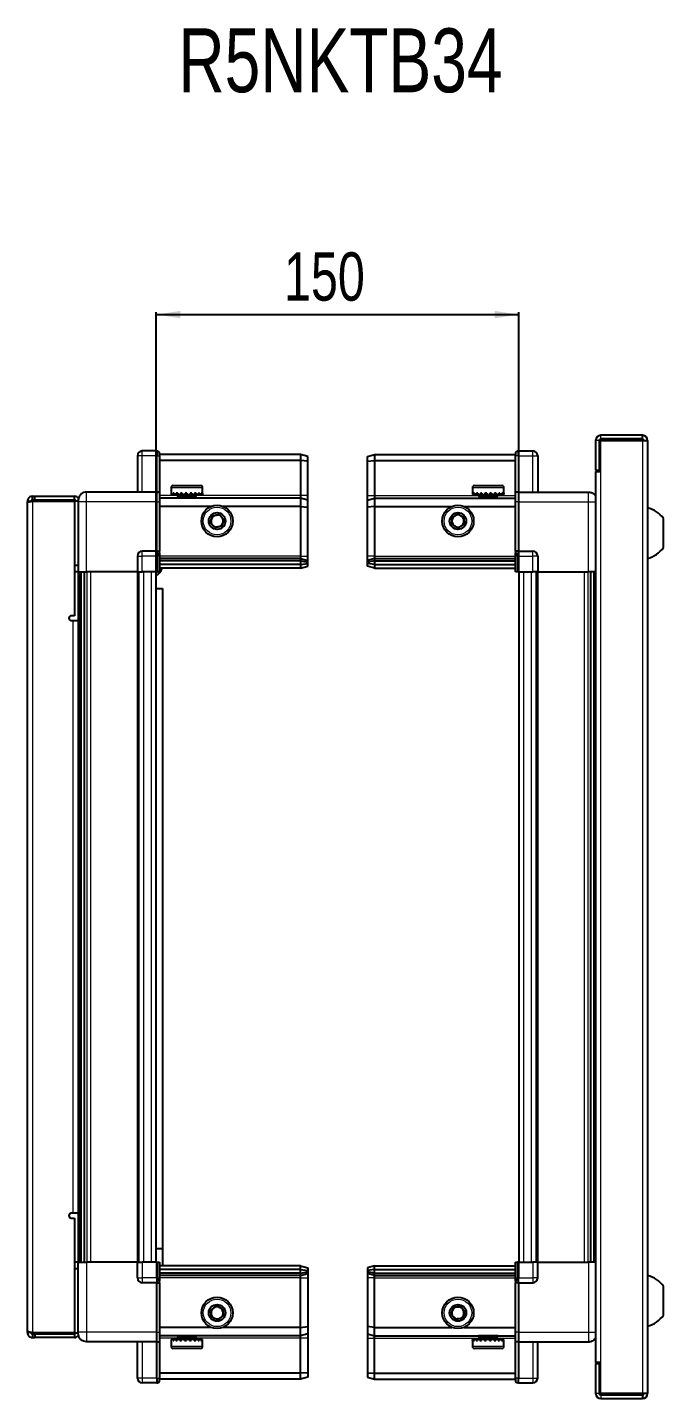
# Model space of a CAD drawing. Header units: millimetres. Extents: x 1004 to 2256, y 230 to 1238.
# Drawn here: x 1522 to 1785, y 670 to 1238 of the extents above; entities that cross this region are included whole.
import ezdxf

# ---------------------------------------------------------------- set-up
doc = ezdxf.new("R2010")
doc.units = ezdxf.units.MM
doc.layers.add('FORMAT', color=7, linetype='Continuous')
doc.styles.add('SLDTEXTSTYLE0', font='TXT', dxfattribs={"width": 0.75})
doc.dimstyles.new('SLDDIMSTYLE0', dxfattribs={"dimtxt": 20, "dimasz": 10, "dimexe": 0, "dimexo": 0.0625, "dimgap": 5, "dimtad": 2, "dimdec": 1, "dimrnd": 1e-09, "dimzin": 12, "dimdsep": 46, "dimtxsty": 'SLDTEXTSTYLE0', "dimsah": 1, "dimcen": 0.09, "dimadec": 0, "dimazin": 3, "dimtfac": 1, "dimtofl": 0, "dimtmove": 0, "dimatfit": 3, "dimfxl": 0, "dimfrac": 2, "dimtolj": 1, "dimtzin": 12, "dimarcsym": 0})

# ---------------------------------------------------------------- blocks, each defined once
blk = doc.blocks.new('_D_4')
at = {"layer": 'FORMAT'}
for p, q in [((1575.39, 1012.69), (1575.39, 1120.18)), ((1575.39, 1119.18), (1725.39, 1119.18)), ((1725.39, 1012.69), (1725.39, 1120.18))]:
    blk.add_line(p, q, dxfattribs=at)
for points in [[(1575.39, 1119.18), (1585.39, 1117.64), (1585.39, 1120.72)], [(1725.39, 1119.18), (1715.39, 1120.72), (1715.39, 1117.64)]]:
    blk.add_solid(points, dxfattribs=at)
at = {"layer": 'FORMAT', "insert": (1628.23, 1144.96), "char_height": 20, "attachment_point": 1, "style": 'SLDTEXTSTYLE0'}
blk.add_mtext('150', dxfattribs=at)

msp = doc.modelspace()

# ---------------------------------------------------------------- linework, layer by layer
at = {"color": 7, "linetype": 'Continuous', "lineweight": 25}
for p, q in [((1776.64, 1069.18), (1759.34, 1069.18)), ((1776.64, 1067.68), (1776.64, 1069.18)), ((1575.54, 1062.68), (1569.54, 1062.68)), ((1575.54, 1062.68), (1575.88, 1062.68)), ((1575.54, 1062.68), (1575.54, 1060.68)), ((1576.74, 1062.18), (1575.88, 1062.68)), ((1576.74, 1060.68), (1576.74, 1062.18)), ((1724.91, 1062.68), (1724.04, 1062.18)), ((1724.91, 1062.68), (1724.04, 1062.18)), ((1724.04, 1062.18), (1724.04, 1060.68)), ((1725.24, 1062.68), (1724.91, 1062.68)), ((1725.24, 1062.68), (1724.91, 1062.68)), ((1725.24, 1060.68), (1725.24, 1062.68)), ((1725.24, 1062.68), (1725.24, 1062.68)), ((1725.24, 1062.68), (1731.24, 1062.68)), ((1757.24, 1067.08), (1757.24, 1054.68)), ((1758.74, 1067.08), (1758.74, 1054.68)), ((1759.24, 1054.18), (1759.24, 1067.08)), ((1759.24, 1067.08), (1776.64, 1067.08)), ((1776.64, 1067.68), (1759.34, 1067.68)), ((1776.64, 1067.08), (1778.74, 1067.08)), ((1778.74, 1067.08), (1778.74, 672.28)), ((1567.54, 1060.68), (1567.54, 1045.68)), ((1575.54, 1045.88), (1575.54, 1060.68)), ((1575.54, 1045.88), (1575.54, 1060.68)), ((1635.04, 1061.18), (1576.74, 1061.18)), ((1576.74, 1060.68), (1576.74, 1045.88)), ((1635.04, 1058.68), (1576.74, 1058.68)), ((1635.04, 1061.18), (1635.04, 1058.68)), ((1638.04, 1060.38), (1635.04, 1061.18)), ((1635.04, 1058.68), (1635.04, 1044.18)), ((1638.04, 1058.53), (1635.04, 1058.68)), ((1638.04, 1058.53), (1638.04, 1060.38)), ((1638.04, 1044.18), (1638.04, 1058.53)), ((1662.74, 1060.38), (1665.74, 1061.18)), ((1662.74, 1058.53), (1662.74, 1060.38)), ((1662.74, 1058.53), (1665.74, 1058.68)), ((1662.74, 1044.18), (1662.74, 1058.53)), ((1665.74, 1061.18), (1665.74, 1058.68)), ((1665.74, 1061.18), (1724.04, 1061.18)), ((1665.74, 1058.68), (1665.74, 1044.18)), ((1665.74, 1058.68), (1724.04, 1058.68)), ((1724.04, 1045.88), (1724.04, 1060.68)), ((1725.24, 1060.68), (1725.24, 1045.88)), ((1733.24, 1060.68), (1733.24, 1045.68)), ((1757.14, 1054.18), (1757.14, 685.18)), ((1757.14, 1054.18), (1759.24, 1054.18)), ((1757.24, 1054.68), (1758.74, 1054.68)), ((1575.54, 1045.68), (1546.54, 1045.68)), ((1575.54, 1045.68), (1575.54, 1045.88)), ((1575.54, 1045.68), (1576.74, 1045.68)), ((1575.54, 1041.68), (1575.54, 1045.68)), ((1576.74, 1045.88), (1576.74, 1045.68)), ((1576.74, 1045.68), (1576.74, 1041.68)), ((1581.54, 1047.58), (1581.54, 1045.18)), ((1581.54, 1045.18), (1581.54, 1044.68)), ((1581.87, 1045.18), (1581.68, 1045.18)), ((1581.68, 1045.18), (1581.68, 1044.68)), ((1581.87, 1045.18), (1581.87, 1044.68)), ((1582.34, 1048.38), (1589.51, 1048.38)), ((1582.8, 1045.18), (1582.4, 1045.18)), ((1582.4, 1045.18), (1582.4, 1044.68)), ((1582.8, 1045.18), (1582.8, 1044.68)), ((1584.24, 1045.18), (1583.67, 1045.18)), ((1583.67, 1045.18), (1583.67, 1044.68)), ((1584.24, 1045.18), (1584.24, 1044.68)), ((1586.06, 1045.18), (1585.37, 1045.18)), ((1585.37, 1045.18), (1585.37, 1044.68)), ((1586.06, 1045.18), (1586.06, 1044.68)), ((1588.06, 1045.18), (1587.33, 1045.18)), ((1587.33, 1045.18), (1587.33, 1044.68)), ((1587.56, 1045.18), (1587.56, 1044.68)), ((1588.06, 1045.18), (1588.06, 1044.68)), ((1588.06, 1045.18), (1588.06, 1044.68)), ((1590.07, 1045.18), (1589.36, 1045.18)), ((1589.36, 1045.18), (1589.36, 1044.68)), ((1589.42, 1045.18), (1589.42, 1044.68)), ((1589.51, 1048.38), (1593.74, 1048.38)), ((1590.07, 1045.18), (1590.07, 1044.68)), ((1591.88, 1045.18), (1591.26, 1045.18)), ((1591.26, 1045.18), (1591.26, 1044.68)), ((1591.88, 1045.18), (1591.88, 1044.68)), ((1593.31, 1045.18), (1592.85, 1045.18)), ((1592.85, 1045.18), (1592.85, 1044.68)), ((1593.31, 1045.18), (1593.31, 1044.68)), ((1594.23, 1045.18), (1593.97, 1045.18)), ((1593.97, 1045.18), (1593.97, 1044.68)), ((1594.23, 1045.18), (1594.23, 1044.68)), ((1594.54, 1045.18), (1594.5, 1045.18)), ((1594.5, 1045.18), (1594.5, 1044.68)), ((1594.54, 1045.18), (1594.54, 1047.58)), ((1594.54, 1045.18), (1594.54, 1044.68)), ((1706.24, 1047.58), (1706.24, 1044.68)), ((1706.4, 1045.18), (1706.28, 1045.18)), ((1706.28, 1045.18), (1706.28, 1044.68)), ((1706.4, 1045.18), (1706.4, 1044.68)), ((1707.15, 1045.18), (1706.81, 1045.18)), ((1706.81, 1045.18), (1706.81, 1044.68)), ((1707.04, 1048.38), (1718.44, 1048.38)), ((1707.15, 1045.18), (1707.15, 1044.68)), ((1708.45, 1045.18), (1707.92, 1045.18)), ((1707.92, 1045.18), (1707.92, 1044.68)), ((1708.45, 1045.18), (1708.45, 1044.68)), ((1710.17, 1045.18), (1709.51, 1045.18)), ((1709.51, 1045.18), (1709.51, 1044.68)), ((1710.17, 1045.18), (1710.17, 1044.68)), ((1712.14, 1045.18), (1711.41, 1045.18)), ((1711.41, 1045.18), (1711.41, 1044.68)), ((1711.84, 1045.18), (1711.84, 1044.68)), ((1712.14, 1045.18), (1712.14, 1044.68)), ((1714.17, 1045.18), (1713.44, 1045.18)), ((1713.44, 1045.18), (1713.44, 1044.68)), ((1713.71, 1045.18), (1713.71, 1044.68)), ((1714.17, 1045.18), (1714.17, 1044.68)), ((1716.06, 1045.18), (1715.4, 1045.18)), ((1715.4, 1045.18), (1715.4, 1044.68)), ((1716.06, 1045.18), (1716.06, 1044.68)), ((1717.62, 1045.18), (1717.1, 1045.18)), ((1717.1, 1045.18), (1717.1, 1044.68)), ((1717.62, 1045.18), (1717.62, 1044.68)), ((1718.71, 1045.18), (1718.38, 1045.18)), ((1718.38, 1045.18), (1718.38, 1044.68)), ((1718.71, 1045.18), (1718.71, 1044.68)), ((1719.22, 1045.18), (1719.11, 1045.18)), ((1719.11, 1045.18), (1719.11, 1044.68)), ((1719.22, 1045.18), (1719.22, 1044.68)), ((1719.24, 1044.68), (1719.24, 1047.58)), ((1724.04, 1045.68), (1724.04, 1045.88)), ((1725.24, 1045.68), (1724.04, 1045.68)), ((1724.04, 1041.68), (1724.04, 1045.68)), ((1725.24, 1045.88), (1725.24, 1045.68)), ((1725.24, 1045.68), (1725.24, 1041.68)), ((1725.24, 1045.68), (1754.24, 1045.68)), ((1523.54, 1041.83), (1522.04, 1041.83)), ((1522.04, 1041.33), (1522.04, 1041.83)), ((1522.04, 698.03), (1522.04, 1041.33)), ((1524.14, 1042.43), (1524.14, 1043.93)), ((1524.14, 1043.93), (1525.04, 1043.93)), ((1524.14, 1042.43), (1525.04, 1042.43)), ((1524.14, 1041.93), (1541.54, 1041.93)), ((1525.04, 1043.93), (1541.54, 1043.93)), ((1525.04, 1042.43), (1525.04, 1043.93)), ((1525.04, 1042.43), (1541.54, 1042.43)), ((1541.54, 1042.43), (1541.54, 1043.93)), ((1543.04, 1041.93), (1541.54, 1041.93)), ((1541.54, 1041.93), (1541.54, 994.43)), ((1543.04, 1041.68), (1543.04, 1012.68)), ((1575.54, 1021.38), (1575.54, 1041.68)), ((1635.04, 1043.18), (1576.74, 1043.18)), ((1576.74, 1041.68), (1576.74, 1021.38)), ((1598.04, 1039.68), (1576.74, 1039.68)), ((1581.54, 1044.68), (1581.68, 1044.68)), ((1581.68, 1044.68), (1581.87, 1044.68)), ((1581.87, 1044.68), (1582.4, 1044.68)), ((1582.4, 1044.68), (1582.8, 1044.68)), ((1582.8, 1044.68), (1583.67, 1044.68)), ((1583.64, 1044.68), (1583.64, 1044.58)), ((1583.64, 1044.58), (1592.44, 1044.58)), ((1583.67, 1044.68), (1584.24, 1044.68)), ((1584.04, 1044.18), (1584.73, 1043.7)), ((1584.04, 1044.18), (1589.07, 1044.18)), ((1584.73, 1043.7), (1584.04, 1043.22)), ((1584.04, 1043.22), (1584.04, 1043.18)), ((1584.04, 1043.22), (1589.07, 1043.22)), ((1584.24, 1044.68), (1585.37, 1044.68)), ((1584.73, 1043.7), (1588.9, 1043.7)), ((1585.37, 1044.68), (1586.06, 1044.68)), ((1586.06, 1044.68), (1587.33, 1044.68)), ((1587.33, 1044.68), (1587.56, 1044.68)), ((1588.06, 1044.68), (1589.36, 1044.68)), ((1588.06, 1044.68), (1588.06, 1044.68)), ((1588.9, 1043.7), (1591.35, 1043.7)), ((1589.07, 1044.18), (1592.04, 1044.18)), ((1589.07, 1043.22), (1592.04, 1043.22)), ((1589.42, 1044.68), (1590.07, 1044.68)), ((1590.07, 1044.68), (1591.26, 1044.68)), ((1591.26, 1044.68), (1591.88, 1044.68)), ((1591.35, 1043.7), (1592.04, 1044.18)), ((1592.04, 1043.22), (1591.35, 1043.7)), ((1591.88, 1044.68), (1592.85, 1044.68)), ((1592.04, 1043.18), (1592.04, 1043.22)), ((1592.44, 1044.58), (1592.44, 1044.68)), ((1592.85, 1044.68), (1593.31, 1044.68)), ((1593.31, 1044.68), (1593.97, 1044.68)), ((1593.97, 1044.68), (1594.23, 1044.68)), ((1594.23, 1044.68), (1594.5, 1044.68)), ((1594.5, 1044.68), (1594.54, 1044.68)), ((1635.04, 1039.68), (1603.04, 1039.68)), ((1635.04, 1044.18), (1635.04, 1043.18)), ((1635.04, 1043.18), (1635.04, 1039.68)), ((1638.04, 1042.38), (1635.04, 1043.18)), ((1635.04, 1039.68), (1635.04, 1019.18)), ((1635.04, 1039.68), (1638.04, 1039.35)), ((1638.04, 1042.38), (1638.04, 1044.18)), ((1638.04, 1039.35), (1638.04, 1042.38)), ((1638.04, 1019.18), (1638.04, 1039.35)), ((1662.74, 1042.38), (1662.74, 1044.18)), ((1662.74, 1042.38), (1665.74, 1043.18)), ((1662.74, 1039.35), (1662.74, 1042.38)), ((1665.74, 1039.68), (1662.74, 1039.35)), ((1662.74, 1019.18), (1662.74, 1039.35)), ((1665.74, 1044.18), (1665.74, 1043.18)), ((1665.74, 1043.18), (1665.74, 1039.68)), ((1665.74, 1043.18), (1724.04, 1043.18)), ((1665.74, 1039.68), (1665.74, 1019.18)), ((1665.74, 1039.68), (1697.74, 1039.68)), ((1702.74, 1039.68), (1724.04, 1039.68)), ((1706.24, 1044.68), (1706.28, 1044.68)), ((1706.28, 1044.68), (1706.4, 1044.68)), ((1706.4, 1044.68), (1706.81, 1044.68)), ((1706.81, 1044.68), (1707.15, 1044.68)), ((1707.15, 1044.68), (1707.92, 1044.68)), ((1707.92, 1044.68), (1708.45, 1044.68)), ((1708.34, 1044.68), (1708.34, 1044.58)), ((1708.34, 1044.58), (1717.14, 1044.58)), ((1708.45, 1044.68), (1709.51, 1044.68)), ((1708.74, 1044.18), (1709.43, 1043.7)), ((1708.74, 1044.18), (1716.74, 1044.18)), ((1709.43, 1043.7), (1708.74, 1043.22)), ((1708.74, 1043.22), (1708.74, 1043.18)), ((1708.74, 1043.22), (1716.74, 1043.22)), ((1709.43, 1043.7), (1716.05, 1043.7)), ((1709.51, 1044.68), (1710.17, 1044.68)), ((1710.17, 1044.68), (1711.41, 1044.68)), ((1711.41, 1044.68), (1711.84, 1044.68)), ((1712.14, 1044.68), (1713.44, 1044.68)), ((1713.71, 1044.68), (1714.17, 1044.68)), ((1714.17, 1044.68), (1715.4, 1044.68)), ((1715.4, 1044.68), (1716.06, 1044.68)), ((1716.05, 1043.7), (1716.74, 1044.18)), ((1716.74, 1043.22), (1716.05, 1043.7)), ((1716.06, 1044.68), (1717.1, 1044.68)), ((1716.74, 1043.18), (1716.74, 1043.22)), ((1717.1, 1044.68), (1717.62, 1044.68)), ((1717.14, 1044.58), (1717.14, 1044.68)), ((1717.62, 1044.68), (1718.38, 1044.68)), ((1718.38, 1044.68), (1718.71, 1044.68)), ((1718.71, 1044.68), (1719.11, 1044.68)), ((1719.11, 1044.68), (1719.22, 1044.68)), ((1719.22, 1044.68), (1719.24, 1044.68)), ((1724.04, 1021.38), (1724.04, 1041.68)), ((1725.24, 1041.68), (1725.24, 1021.38)), ((1785.34, 1022.68), (1785.34, 1034.68)), ((1567.54, 1019.18), (1567.54, 1012.68)), ((1575.54, 1021.18), (1569.54, 1021.18)), ((1575.54, 1021.18), (1575.54, 1021.38)), ((1575.54, 1021.18), (1575.54, 1019.18)), ((1575.54, 1021.18), (1576.74, 1021.18)), ((1575.54, 1012.68), (1575.54, 1019.18)), ((1575.54, 1012.68), (1575.54, 1019.18)), ((1575.88, 1012.68), (1575.88, 1019.18)), ((1576.74, 1021.38), (1576.74, 1021.18)), ((1576.74, 1020.51), (1576.74, 1021.18)), ((1576.74, 1020.51), (1576.74, 1012.68)), ((1635.04, 1018.18), (1576.74, 1018.18)), ((1635.04, 1017.18), (1576.74, 1017.18)), ((1635.04, 1019.18), (1635.04, 1018.18)), ((1635.04, 1018.18), (1635.04, 1017.18)), ((1635.04, 1018.18), (1638.04, 1017.38)), ((1635.04, 1017.18), (1635.04, 1015.68)), ((1635.04, 1017.18), (1638.04, 1016.64)), ((1638.04, 1017.38), (1638.04, 1019.18)), ((1638.04, 1016.64), (1638.04, 1017.38)), ((1638.04, 1016.14), (1638.04, 1016.64)), ((1662.74, 1017.38), (1662.74, 1019.18)), ((1665.74, 1018.18), (1662.74, 1017.38)), ((1662.74, 1016.64), (1662.74, 1017.38)), ((1665.74, 1017.18), (1662.74, 1016.64)), ((1662.74, 1016.14), (1662.74, 1016.64)), ((1665.74, 1019.18), (1665.74, 1018.18)), ((1665.74, 1018.18), (1665.74, 1017.18)), ((1665.74, 1018.18), (1724.04, 1018.18)), ((1665.74, 1017.18), (1665.74, 1015.68)), ((1665.74, 1017.18), (1724.04, 1017.18)), ((1724.04, 1021.18), (1724.04, 1021.38)), ((1725.24, 1021.18), (1724.04, 1021.18)), ((1724.04, 1021.18), (1724.04, 1020.51)), ((1724.04, 1012.68), (1724.04, 1020.51)), ((1724.91, 1019.18), (1724.91, 1012.68)), ((1725.24, 1021.38), (1725.24, 1021.18)), ((1725.24, 1019.18), (1725.24, 1021.18)), ((1725.24, 1019.18), (1725.24, 1021.18)), ((1725.24, 1021.18), (1731.24, 1021.18)), ((1725.24, 1019.18), (1725.24, 1012.68)), ((1733.24, 1019.18), (1733.24, 1012.68)), ((1541.54, 1015.43), (1543.04, 1015.43)), ((1543.04, 1012.68), (1541.54, 1012.68)), ((1543.69, 726.68), (1543.69, 1012.68)), ((1545.49, 1012.68), (1545.49, 726.68)), ((1545.52, 1012.68), (1545.52, 726.68)), ((1567.54, 1012.68), (1546.54, 1012.68)), ((1567.54, 1012.68), (1569.54, 1012.68)), ((1568.19, 726.68), (1568.19, 1012.68)), ((1575.54, 1012.68), (1569.54, 1012.68)), ((1575.39, 726.68), (1575.39, 1012.68)), ((1575.54, 1012.68), (1575.88, 1012.68)), ((1575.54, 1012.68), (1575.54, 1012.68)), ((1576.74, 1012.68), (1575.88, 1012.68)), ((1575.88, 1012.68), (1575.88, 1012.68)), ((1635.04, 1015.68), (1576.74, 1015.68)), ((1635.04, 1014.18), (1576.74, 1014.18)), ((1635.04, 1015.68), (1638.04, 1016.14)), ((1635.04, 1015.68), (1635.04, 1014.18)), ((1635.04, 1014.18), (1638.04, 1014.99)), ((1638.04, 1014.99), (1638.04, 1016.14)), ((1665.74, 1015.68), (1662.74, 1016.14)), ((1662.74, 1014.99), (1662.74, 1016.14)), ((1665.74, 1014.18), (1662.74, 1014.99)), ((1665.74, 1015.68), (1724.04, 1015.68)), ((1665.74, 1015.68), (1665.74, 1014.18)), ((1665.74, 1014.18), (1724.04, 1014.18)), ((1724.91, 1012.68), (1724.04, 1012.68)), ((1725.24, 1012.68), (1724.91, 1012.68)), ((1725.24, 1012.68), (1731.24, 1012.68)), ((1725.39, 1012.68), (1725.39, 726.68)), ((1733.24, 1012.68), (1731.24, 1012.68)), ((1732.59, 1012.68), (1732.59, 726.68)), ((1733.24, 1012.68), (1754.24, 1012.68)), ((1755.27, 726.68), (1755.27, 1012.68)), ((1755.3, 726.68), (1755.3, 1012.68)), ((1757.09, 1012.68), (1757.09, 726.68)), ((1575.39, 1005.68), (1577.89, 1005.68)), ((1577.89, 1005.68), (1577.89, 732.18)), ((1541.54, 994.43), (1540.19, 994.43)), ((1540.19, 992.43), (1540.94, 992.43)), ((1540.94, 992.43), (1543.04, 992.43)), ((1543.04, 992.43), (1543.04, 746.93)), ((1540.94, 746.93), (1540.19, 746.93)), ((1540.19, 744.93), (1541.54, 744.93)), ((1543.04, 746.93), (1540.94, 746.93)), ((1541.54, 744.93), (1541.54, 697.43)), ((1577.89, 732.18), (1575.39, 732.18)), ((1577.89, 732.18), (1577.89, 725.18)), ((1543.04, 726.68), (1541.54, 726.68)), ((1543.04, 723.93), (1541.54, 723.93)), ((1543.04, 697.68), (1543.04, 726.68)), ((1567.54, 726.68), (1546.54, 726.68)), ((1567.54, 720.18), (1567.54, 726.68)), ((1567.54, 726.68), (1569.54, 726.68)), ((1575.54, 726.68), (1569.54, 726.68)), ((1575.54, 726.68), (1575.88, 726.68)), ((1575.54, 720.18), (1575.54, 726.68)), ((1575.88, 720.18), (1575.88, 726.68)), ((1575.88, 726.68), (1576.74, 726.68)), ((1576.74, 726.68), (1576.74, 718.86)), ((1635.04, 725.18), (1576.74, 725.18)), ((1635.04, 723.68), (1576.74, 723.68)), ((1635.04, 722.18), (1576.74, 722.18)), ((1635.04, 723.68), (1635.04, 725.18)), ((1635.04, 725.18), (1638.04, 724.38)), ((1635.04, 722.18), (1635.04, 723.68)), ((1635.04, 723.68), (1638.04, 723.23)), ((1635.04, 722.18), (1638.04, 722.73)), ((1635.04, 721.18), (1635.04, 722.18)), ((1635.04, 721.18), (1638.04, 721.99)), ((1638.04, 724.38), (1638.04, 723.23)), ((1638.04, 723.23), (1638.04, 722.73)), ((1638.04, 722.73), (1638.04, 721.99)), ((1638.04, 721.99), (1638.04, 720.18)), ((1665.74, 725.18), (1662.74, 724.38)), ((1662.74, 724.38), (1662.74, 723.23)), ((1665.74, 723.68), (1662.74, 723.23)), ((1662.74, 723.23), (1662.74, 722.73)), ((1665.74, 722.18), (1662.74, 722.73)), ((1662.74, 722.73), (1662.74, 721.99)), ((1665.74, 721.18), (1662.74, 721.99)), ((1662.74, 721.99), (1662.74, 720.18)), ((1665.74, 723.68), (1665.74, 725.18)), ((1665.74, 725.18), (1724.04, 725.18)), ((1665.74, 723.68), (1724.04, 723.68)), ((1665.74, 722.18), (1665.74, 723.68)), ((1665.74, 722.18), (1724.04, 722.18)), ((1665.74, 721.18), (1665.74, 722.18)), ((1724.04, 718.86), (1724.04, 726.68)), ((1724.04, 726.68), (1724.91, 726.68)), ((1724.91, 726.68), (1724.91, 726.68)), ((1724.91, 726.68), (1724.91, 720.18)), ((1725.24, 726.68), (1724.91, 726.68)), ((1725.24, 726.68), (1725.24, 720.18)), ((1725.24, 726.68), (1725.24, 726.68)), ((1725.24, 726.68), (1731.24, 726.68)), ((1725.24, 726.68), (1725.24, 720.18)), ((1733.24, 726.68), (1731.24, 726.68)), ((1733.24, 720.18), (1733.24, 726.68)), ((1733.24, 726.68), (1754.24, 726.68)), ((1575.54, 718.18), (1569.54, 718.18)), ((1575.54, 720.18), (1575.54, 718.18)), ((1575.54, 720.18), (1575.54, 718.18)), ((1575.54, 718.18), (1576.74, 718.18)), ((1575.54, 717.98), (1575.54, 718.18)), ((1575.54, 697.68), (1575.54, 717.98)), ((1635.04, 721.18), (1576.74, 721.18)), ((1576.74, 718.18), (1576.74, 718.86)), ((1576.74, 718.18), (1576.74, 717.98)), ((1576.74, 717.98), (1576.74, 697.68)), ((1635.04, 720.18), (1635.04, 721.18)), ((1635.04, 699.68), (1635.04, 720.18)), ((1638.04, 720.18), (1638.04, 700.02)), ((1662.74, 720.18), (1662.74, 700.02)), ((1665.74, 721.18), (1724.04, 721.18)), ((1665.74, 720.18), (1665.74, 721.18)), ((1665.74, 699.68), (1665.74, 720.18)), ((1724.04, 718.86), (1724.04, 718.18)), ((1725.24, 718.18), (1724.04, 718.18)), ((1724.04, 717.98), (1724.04, 718.18)), ((1724.04, 697.68), (1724.04, 717.98)), ((1725.24, 718.18), (1725.24, 720.18)), ((1725.24, 718.18), (1725.24, 717.98)), ((1725.24, 718.18), (1731.24, 718.18)), ((1725.24, 717.98), (1725.24, 697.68)), ((1785.34, 704.68), (1785.34, 716.68)), ((1598.04, 699.68), (1576.74, 699.68)), ((1635.04, 699.68), (1603.04, 699.68)), ((1635.04, 699.68), (1638.04, 700.02)), ((1635.04, 696.18), (1635.04, 699.68)), ((1638.04, 700.02), (1638.04, 696.99)), ((1665.74, 699.68), (1662.74, 700.02)), ((1662.74, 700.02), (1662.74, 696.99)), ((1665.74, 699.68), (1697.74, 699.68)), ((1665.74, 696.18), (1665.74, 699.68)), ((1702.74, 699.68), (1724.04, 699.68)), ((1522.04, 697.53), (1522.04, 698.03)), ((1523.54, 697.53), (1522.04, 697.53)), ((1541.54, 697.43), (1524.14, 697.43)), ((1524.14, 696.93), (1524.14, 695.43)), ((1524.14, 696.93), (1525.04, 696.93)), ((1524.14, 695.43), (1525.04, 695.43)), ((1541.54, 696.93), (1525.04, 696.93)), ((1525.04, 696.93), (1525.04, 695.43)), ((1541.54, 695.43), (1525.04, 695.43)), ((1541.54, 697.43), (1543.04, 697.43)), ((1541.54, 696.93), (1541.54, 695.43)), ((1575.54, 693.68), (1546.54, 693.68)), ((1567.54, 678.68), (1567.54, 693.68)), ((1575.54, 693.68), (1575.54, 697.68)), ((1575.54, 693.68), (1576.74, 693.68)), ((1575.54, 693.48), (1575.54, 693.68)), ((1575.54, 678.68), (1575.54, 693.48)), ((1576.74, 697.68), (1576.74, 693.68)), ((1635.04, 696.18), (1576.74, 696.18)), ((1576.74, 693.68), (1576.74, 693.48)), ((1576.74, 693.48), (1576.74, 678.68)), ((1581.54, 694.68), (1581.54, 691.78)), ((1581.64, 694.68), (1581.54, 694.68)), ((1581.64, 694.18), (1581.64, 694.68)), ((1581.81, 694.68), (1581.64, 694.68)), ((1581.64, 694.18), (1581.81, 694.18)), ((1581.81, 694.18), (1581.81, 694.68)), ((1582.3, 694.68), (1581.81, 694.68)), ((1582.3, 694.18), (1582.3, 694.68)), ((1582.68, 694.68), (1582.3, 694.68)), ((1582.3, 694.18), (1582.68, 694.18)), ((1582.68, 694.18), (1582.68, 694.68)), ((1583.52, 694.68), (1582.68, 694.68)), ((1583.52, 694.18), (1583.52, 694.68)), ((1584.08, 694.68), (1583.52, 694.68)), ((1583.52, 694.18), (1584.08, 694.18)), ((1583.64, 694.78), (1583.64, 694.68)), ((1589.04, 694.78), (1583.64, 694.78)), ((1584.04, 696.18), (1584.04, 696.15)), ((1584.04, 696.15), (1584.73, 695.67)), ((1584.15, 696.15), (1584.04, 696.15)), ((1584.73, 695.67), (1584.04, 695.18)), ((1584.15, 695.18), (1584.04, 695.18)), ((1584.08, 694.18), (1584.08, 694.68)), ((1585.18, 694.68), (1584.08, 694.68)), ((1592.04, 696.15), (1584.15, 696.15)), ((1592.04, 695.18), (1584.15, 695.18)), ((1584.82, 695.67), (1584.73, 695.67)), ((1591.35, 695.67), (1584.82, 695.67)), ((1585.18, 694.18), (1585.18, 694.68)), ((1585.86, 694.68), (1585.18, 694.68)), ((1585.18, 694.18), (1585.86, 694.18)), ((1585.86, 694.18), (1585.86, 694.68)), ((1587.12, 694.68), (1585.86, 694.68)), ((1587.12, 694.18), (1587.12, 694.68)), ((1587.42, 694.68), (1587.12, 694.68)), ((1587.12, 694.18), (1587.86, 694.18)), ((1587.42, 694.18), (1587.42, 694.68)), ((1587.86, 694.18), (1587.86, 694.68)), ((1589.16, 694.68), (1587.86, 694.68)), ((1592.44, 694.78), (1589.04, 694.78)), ((1589.16, 694.18), (1589.16, 694.68)), ((1589.16, 694.18), (1589.88, 694.18)), ((1589.28, 694.18), (1589.28, 694.68)), ((1589.88, 694.68), (1589.28, 694.68)), ((1589.88, 694.18), (1589.88, 694.68)), ((1591.08, 694.68), (1589.88, 694.68)), ((1591.08, 694.18), (1591.08, 694.68)), ((1591.71, 694.68), (1591.08, 694.68)), ((1591.08, 694.18), (1591.71, 694.18)), ((1591.35, 695.67), (1592.04, 696.15)), ((1592.04, 695.18), (1591.35, 695.67)), ((1591.71, 694.18), (1591.71, 694.68)), ((1592.71, 694.68), (1591.71, 694.68)), ((1592.04, 696.15), (1592.04, 696.18)), ((1592.44, 694.68), (1592.44, 694.78)), ((1592.71, 694.18), (1592.71, 694.68)), ((1593.19, 694.68), (1592.71, 694.68)), ((1592.71, 694.18), (1593.19, 694.18)), ((1593.19, 694.18), (1593.19, 694.68)), ((1593.88, 694.68), (1593.19, 694.68)), ((1593.88, 694.18), (1593.88, 694.68)), ((1594.17, 694.68), (1593.88, 694.68)), ((1593.88, 694.18), (1594.17, 694.18)), ((1594.17, 694.18), (1594.17, 694.68)), ((1594.48, 694.68), (1594.17, 694.68)), ((1594.48, 694.18), (1594.48, 694.68)), ((1594.54, 694.68), (1594.48, 694.68)), ((1594.48, 694.18), (1594.54, 694.18)), ((1594.54, 691.78), (1594.54, 694.68)), ((1594.54, 694.18), (1594.54, 694.68)), ((1594.54, 694.68), (1594.54, 694.68)), ((1638.04, 696.99), (1635.04, 696.18)), ((1635.04, 695.18), (1635.04, 696.18)), ((1635.04, 680.68), (1635.04, 695.18)), ((1638.04, 696.99), (1638.04, 695.18)), ((1638.04, 695.18), (1638.04, 680.84)), ((1662.74, 696.99), (1665.74, 696.18)), ((1662.74, 696.99), (1662.74, 695.18)), ((1662.74, 695.18), (1662.74, 680.84)), ((1665.74, 696.18), (1724.04, 696.18)), ((1665.74, 695.18), (1665.74, 696.18)), ((1665.74, 680.68), (1665.74, 695.18)), ((1706.24, 694.68), (1706.24, 691.78)), ((1706.26, 694.68), (1706.24, 694.68)), ((1706.26, 694.18), (1706.26, 694.68)), ((1706.36, 694.68), (1706.26, 694.68)), ((1706.26, 694.18), (1706.36, 694.18)), ((1706.36, 694.18), (1706.36, 694.68)), ((1706.73, 694.68), (1706.36, 694.68)), ((1706.73, 694.18), (1706.73, 694.68)), ((1707.05, 694.68), (1706.73, 694.68)), ((1706.73, 694.18), (1707.05, 694.18)), ((1707.05, 694.18), (1707.05, 694.68)), ((1707.79, 694.68), (1707.05, 694.68)), ((1707.79, 694.18), (1707.79, 694.68)), ((1708.3, 694.68), (1707.79, 694.68)), ((1707.79, 694.18), (1708.3, 694.18)), ((1708.3, 694.18), (1708.3, 694.68)), ((1709.33, 694.68), (1708.3, 694.68)), ((1708.34, 694.78), (1708.34, 694.68)), ((1717.14, 694.78), (1708.34, 694.78)), ((1708.74, 696.18), (1708.74, 696.15)), ((1708.74, 696.15), (1709.43, 695.67)), ((1716.74, 696.15), (1708.74, 696.15)), ((1709.43, 695.67), (1708.74, 695.18)), ((1716.74, 695.18), (1708.74, 695.18)), ((1709.33, 694.18), (1709.33, 694.68)), ((1709.98, 694.68), (1709.33, 694.68)), ((1709.33, 694.18), (1709.98, 694.18)), ((1716.05, 695.67), (1709.43, 695.67)), ((1709.98, 694.18), (1709.98, 694.68)), ((1711.21, 694.68), (1709.98, 694.68)), ((1711.21, 694.18), (1711.21, 694.68)), ((1711.71, 694.68), (1711.21, 694.68)), ((1711.21, 694.18), (1711.94, 694.18)), ((1711.71, 694.18), (1711.71, 694.68)), ((1711.94, 694.18), (1711.94, 694.68)), ((1713.24, 694.68), (1711.94, 694.68)), ((1713.24, 694.18), (1713.24, 694.68)), ((1713.24, 694.18), (1713.97, 694.18)), ((1713.57, 694.18), (1713.57, 694.68)), ((1713.97, 694.68), (1713.57, 694.68)), ((1713.97, 694.18), (1713.97, 694.68)), ((1715.22, 694.68), (1713.97, 694.68)), ((1715.22, 694.18), (1715.22, 694.68)), ((1715.88, 694.68), (1715.22, 694.68)), ((1715.22, 694.18), (1715.88, 694.18)), ((1715.88, 694.18), (1715.88, 694.68)), ((1716.95, 694.68), (1715.88, 694.68)), ((1716.05, 695.67), (1716.74, 696.15)), ((1716.74, 695.18), (1716.05, 695.67)), ((1716.74, 696.15), (1716.74, 696.18)), ((1716.95, 694.18), (1716.95, 694.68)), ((1717.49, 694.68), (1716.95, 694.68)), ((1716.95, 694.18), (1717.49, 694.18)), ((1717.14, 694.68), (1717.14, 694.78)), ((1717.49, 694.18), (1717.49, 694.68)), ((1718.28, 694.68), (1717.49, 694.68)), ((1718.28, 694.18), (1718.28, 694.68)), ((1718.63, 694.68), (1718.28, 694.68)), ((1718.28, 694.18), (1718.63, 694.18)), ((1718.63, 694.18), (1718.63, 694.68)), ((1719.06, 694.68), (1718.63, 694.68)), ((1719.06, 694.18), (1719.06, 694.68)), ((1719.19, 694.68), (1719.06, 694.68)), ((1719.06, 694.18), (1719.19, 694.18)), ((1719.19, 694.18), (1719.19, 694.68)), ((1719.24, 694.68), (1719.19, 694.68)), ((1719.24, 691.78), (1719.24, 694.68)), ((1724.04, 693.68), (1724.04, 697.68)), ((1725.24, 693.68), (1724.04, 693.68)), ((1724.04, 693.48), (1724.04, 693.68)), ((1724.04, 678.68), (1724.04, 693.48)), ((1725.24, 697.68), (1725.24, 693.68)), ((1725.24, 693.68), (1725.24, 693.48)), ((1725.24, 693.68), (1754.24, 693.68)), ((1725.24, 693.48), (1725.24, 678.68)), ((1725.24, 693.48), (1725.24, 678.68)), ((1733.24, 678.68), (1733.24, 693.68)), ((1582.49, 690.98), (1582.34, 690.98)), ((1593.74, 690.98), (1582.49, 690.98)), ((1718.44, 690.98), (1707.04, 690.98)), ((1759.24, 685.18), (1757.14, 685.18)), ((1757.24, 684.68), (1758.74, 684.68)), ((1757.24, 684.68), (1757.24, 672.28)), ((1758.74, 684.68), (1758.74, 672.28)), ((1759.24, 672.28), (1759.24, 685.18)), ((1575.54, 676.68), (1569.54, 676.68)), ((1575.54, 678.68), (1575.54, 676.68)), ((1575.54, 676.68), (1575.88, 676.68)), ((1575.54, 676.68), (1575.88, 676.68)), ((1575.54, 676.68), (1575.54, 676.68)), ((1575.88, 676.68), (1576.74, 677.18)), ((1575.88, 676.68), (1576.74, 677.18)), ((1635.04, 680.68), (1576.74, 680.68)), ((1576.74, 677.18), (1576.74, 678.68)), ((1635.04, 678.18), (1576.74, 678.18)), ((1638.04, 680.84), (1635.04, 680.68)), ((1635.04, 678.18), (1635.04, 680.68)), ((1638.04, 678.99), (1635.04, 678.18)), ((1638.04, 680.84), (1638.04, 678.99)), ((1662.74, 680.84), (1665.74, 680.68)), ((1662.74, 680.84), (1662.74, 678.99)), ((1662.74, 678.99), (1665.74, 678.18)), ((1665.74, 680.68), (1724.04, 680.68)), ((1665.74, 678.18), (1665.74, 680.68)), ((1665.74, 678.18), (1724.04, 678.18)), ((1724.04, 678.68), (1724.04, 677.18)), ((1724.04, 677.18), (1724.91, 676.68)), ((1725.24, 676.68), (1724.91, 676.68)), ((1725.24, 676.68), (1725.24, 678.68)), ((1725.24, 676.68), (1731.24, 676.68)), ((1776.64, 672.28), (1759.24, 672.28)), ((1759.34, 671.68), (1776.64, 671.68)), ((1759.34, 670.18), (1776.64, 670.18)), ((1778.74, 672.28), (1776.64, 672.28)), ((1776.64, 671.68), (1776.64, 670.18))]:
    msp.add_line(p, q, dxfattribs=at)
at = {"color": 8, "linetype": 'Continuous', "lineweight": 18}
for p, q in [((1759.34, 1067.68), (1759.34, 1069.18)), ((1569.54, 1060.68), (1569.54, 1062.68)), ((1731.24, 1060.68), (1731.24, 1062.68)), ((1758.74, 1067.08), (1757.24, 1067.08)), ((1776.64, 1067.08), (1776.64, 672.28)), ((1569.54, 1060.68), (1567.54, 1060.68)), ((1569.54, 1045.68), (1569.54, 1060.68)), ((1575.54, 1060.68), (1569.54, 1060.68)), ((1575.54, 1060.68), (1576.74, 1060.68)), ((1725.24, 1060.68), (1724.04, 1060.68)), ((1725.24, 1060.68), (1731.24, 1060.68)), ((1731.24, 1045.68), (1731.24, 1060.68)), ((1731.24, 1060.68), (1733.24, 1060.68)), ((1759.24, 1054.18), (1759.24, 685.18)), ((1575.54, 1045.88), (1576.74, 1045.88)), ((1581.54, 1047.58), (1589.72, 1047.58)), ((1589.72, 1047.58), (1594.54, 1047.58)), ((1706.24, 1047.58), (1719.24, 1047.58)), ((1724.04, 1045.88), (1725.24, 1045.88)), ((1524.14, 1041.93), (1524.14, 697.43)), ((1546.54, 1012.68), (1546.54, 1041.68)), ((1575.54, 1041.68), (1546.54, 1041.68)), ((1575.54, 1041.68), (1576.74, 1041.68)), ((1584.04, 1044.18), (1576.74, 1044.18)), ((1635.04, 1044.18), (1592.04, 1044.18)), ((1638.04, 1044.18), (1635.04, 1044.18)), ((1662.74, 1044.18), (1665.74, 1044.18)), ((1665.74, 1044.18), (1708.74, 1044.18)), ((1716.74, 1044.18), (1724.04, 1044.18)), ((1725.24, 1041.68), (1724.04, 1041.68)), ((1725.24, 1041.68), (1754.24, 1041.68)), ((1754.24, 1012.68), (1754.24, 1041.68)), ((1567.54, 1019.18), (1569.54, 1019.18)), ((1569.54, 1019.18), (1569.54, 1021.18)), ((1569.54, 1012.68), (1569.54, 1019.18)), ((1575.54, 1019.18), (1569.54, 1019.18)), ((1575.54, 1021.38), (1576.74, 1021.38)), ((1575.54, 1019.18), (1575.88, 1019.18)), ((1635.04, 1019.18), (1576.74, 1019.18)), ((1635.04, 1019.18), (1638.04, 1019.18)), ((1665.74, 1019.18), (1662.74, 1019.18)), ((1665.74, 1019.18), (1724.04, 1019.18)), ((1724.04, 1021.38), (1725.24, 1021.38)), ((1725.24, 1019.18), (1724.91, 1019.18)), ((1725.24, 1019.18), (1731.24, 1019.18)), ((1731.24, 1019.18), (1731.24, 1021.18)), ((1731.24, 1012.68), (1731.24, 1019.18)), ((1733.24, 1019.18), (1731.24, 1019.18)), ((1543.04, 992.43), (1543.04, 1012.68)), ((1544.28, 1012.68), (1544.28, 726.68)), ((1546.73, 726.68), (1546.73, 1012.68)), ((1548.14, 1012.68), (1548.14, 726.68)), ((1567.54, 726.68), (1567.54, 1012.68)), ((1570.19, 726.68), (1570.19, 1012.68)), ((1573.39, 726.68), (1573.39, 1012.68)), ((1575.54, 1012.68), (1575.88, 1012.68)), ((1727.39, 1012.68), (1727.39, 726.68)), ((1730.59, 1012.68), (1730.59, 726.68)), ((1733.24, 1012.68), (1733.24, 726.68)), ((1752.65, 726.68), (1752.65, 1012.68)), ((1754.06, 1012.68), (1754.06, 726.68)), ((1756.51, 726.68), (1756.51, 1012.68)), ((1540.94, 746.93), (1540.94, 992.43)), ((1543.04, 726.68), (1543.04, 746.93)), ((1546.54, 726.68), (1546.54, 697.68)), ((1569.54, 726.68), (1569.54, 720.18)), ((1725.24, 726.68), (1724.91, 726.68)), ((1731.24, 726.68), (1731.24, 720.18)), ((1754.24, 726.68), (1754.24, 697.68)), ((1567.54, 720.18), (1569.54, 720.18)), ((1569.54, 720.18), (1569.54, 718.18)), ((1575.54, 720.18), (1569.54, 720.18)), ((1575.54, 720.18), (1575.88, 720.18)), ((1576.74, 717.98), (1575.54, 717.98)), ((1635.04, 720.18), (1576.74, 720.18)), ((1635.04, 720.18), (1638.04, 720.18)), ((1665.74, 720.18), (1662.74, 720.18)), ((1665.74, 720.18), (1724.04, 720.18)), ((1725.24, 717.98), (1724.04, 717.98)), ((1725.24, 720.18), (1724.91, 720.18)), ((1725.24, 720.18), (1731.24, 720.18)), ((1733.24, 720.18), (1731.24, 720.18)), ((1731.24, 720.18), (1731.24, 718.18)), ((1575.54, 697.68), (1546.54, 697.68)), ((1569.54, 693.68), (1569.54, 678.68)), ((1575.54, 697.68), (1576.74, 697.68)), ((1576.74, 693.48), (1575.54, 693.48)), ((1584.04, 695.18), (1576.74, 695.18)), ((1635.04, 695.18), (1592.04, 695.18)), ((1638.04, 695.18), (1635.04, 695.18)), ((1662.74, 695.18), (1665.74, 695.18)), ((1665.74, 695.18), (1708.74, 695.18)), ((1716.74, 695.18), (1724.04, 695.18)), ((1725.24, 697.68), (1724.04, 697.68)), ((1725.24, 693.48), (1724.04, 693.48)), ((1725.24, 697.68), (1754.24, 697.68)), ((1731.24, 693.68), (1731.24, 678.68)), ((1581.71, 691.78), (1581.54, 691.78)), ((1594.54, 691.78), (1581.71, 691.78)), ((1719.24, 691.78), (1706.24, 691.78)), ((1569.54, 678.68), (1567.54, 678.68)), ((1569.54, 678.68), (1569.54, 676.68)), ((1575.54, 678.68), (1569.54, 678.68)), ((1575.54, 678.68), (1576.74, 678.68)), ((1725.24, 678.68), (1724.04, 678.68)), ((1725.24, 678.68), (1731.24, 678.68)), ((1731.24, 678.68), (1733.24, 678.68)), ((1731.24, 678.68), (1731.24, 676.68)), ((1758.74, 672.28), (1757.24, 672.28)), ((1759.34, 671.68), (1759.34, 670.18))]:
    msp.add_line(p, q, dxfattribs=at)
at = {"color": 7, "linetype": 'Continuous', "lineweight": 25}
for centre, radius in [((1600.54, 1033.68), 6.5), ((1700.24, 1033.68), 6.5), ((1600.54, 1033.68), 3.46), ((1700.24, 1033.68), 3.46), ((1600.54, 705.68), 6.5), ((1700.24, 705.68), 6.5), ((1600.54, 705.68), 3.46), ((1700.24, 705.68), 3.46)]:
    msp.add_circle(centre, radius, dxfattribs=at)
at = {"color": 8, "linetype": 'Continuous', "lineweight": 18}
for centre in [(1600.54, 1033.68), (1700.24, 1033.68), (1600.54, 705.68), (1700.24, 705.68)]:
    msp.add_circle(centre, 5.7, dxfattribs=at)
at = {"color": 7, "linetype": 'Continuous', "lineweight": 25}
for centre, radius, start, end in [((1759.34, 1067.08), 2.1, 90, 180), ((1776.64, 1067.08), 2.1, 0, 90), ((1569.54, 1060.68), 2, 90, 180), ((1731.24, 1060.68), 2, 360, 90), ((1759.34, 1067.08), 0.6, 90, 180), ((1776.64, 1067.08), 0.6, 0, 90), ((1582.34, 1047.58), 0.8, 90, 180), ((1593.74, 1047.58), 0.8, 0, 90), ((1707.04, 1047.58), 0.8, 90, 180), ((1718.44, 1047.58), 0.8, 0, 90), ((1524.04, 1041.43), 0.5, 90, 117.529), ((1541.44, 1041.83), 0.6, 9.5941, 90), ((1541.44, 1041.83), 2.1, 32.2369, 87.2706), ((1583.64, 1044.18), 0.4, 0, 90), ((1592.44, 1044.18), 0.4, 90, 180), ((1708.34, 1044.18), 0.4, 0, 90), ((1717.14, 1044.18), 0.4, 90, 180), ((1600.54, 1033.68), 2.5, 161.0066, 221.0066), ((1600.54, 1033.68), 2.5, 101.0066, 161.0066), ((1600.54, 1033.68), 2.5, 41.0066, 101.0066), ((1600.54, 1033.68), 2.5, 341.0066, 41.0066), ((1700.24, 1033.68), 2.5, 120.741, 180.741), ((1700.24, 1033.68), 2.5, 60.741, 120.741), ((1700.24, 1033.68), 2.5, 0.741, 60.741), ((1700.24, 1033.68), 2.5, 300.741, 0.741), ((1775.72, 1027.66), 11.91, 36.1266, 75.2996), ((1600.54, 1033.68), 2.5, 221.0066, 281.0066), ((1600.54, 1033.68), 2.5, 281.0066, 341.0066), ((1700.24, 1033.68), 2.5, 180.741, 240.741), ((1700.24, 1033.68), 2.5, 240.741, 300.741), ((1775.72, 1029.71), 11.91, 284.7004, 323.8734), ((1569.54, 1019.18), 2, 90, 180), ((1731.24, 1019.18), 2, 0, 90), ((1572.89, 1015.33), 5, 300, 346.7029), ((1540.19, 993.43), 1, 90, 270), ((1540.19, 745.93), 1, 90, 270), ((1569.54, 720.18), 2, 180, 270), ((1731.24, 720.18), 2, 270, 0), ((1775.72, 709.66), 11.91, 36.1266, 75.2996), ((1600.54, 705.68), 2.5, 127.9842, 187.9842), ((1600.54, 705.68), 2.5, 187.9842, 247.9842), ((1600.54, 705.68), 2.5, 67.9842, 127.9842), ((1600.54, 705.68), 2.5, 7.9842, 67.9842), ((1600.54, 705.68), 2.5, 307.9842, 7.9842), ((1700.24, 705.68), 2.5, 155.9116, 215.9116), ((1700.24, 705.68), 2.5, 95.9116, 155.9116), ((1700.24, 705.68), 2.5, 35.9116, 95.9116), ((1700.24, 705.68), 2.5, 275.9116, 335.9116), ((1700.24, 705.68), 2.5, 335.9116, 35.9116), ((1775.72, 711.71), 11.91, 284.7004, 323.8734), ((1600.54, 705.68), 2.5, 247.9842, 307.9842), ((1700.24, 705.68), 2.5, 215.9116, 275.9116), ((1524.04, 697.93), 0.5, 243.2912, 270), ((1541.44, 697.53), 0.6, 270, 350.4059), ((1541.44, 697.53), 2.1, 272.7294, 327.8305), ((1583.64, 695.18), 0.4, 270, 360), ((1592.44, 695.18), 0.4, 180, 270), ((1708.34, 695.18), 0.4, 270, 0), ((1717.14, 695.18), 0.4, 180, 270), ((1582.34, 691.78), 0.8, 180, 270), ((1593.74, 691.78), 0.8, 270, 360), ((1707.04, 691.78), 0.8, 180, 270), ((1718.44, 691.78), 0.8, 270, 0), ((1569.54, 678.68), 2, 180, 270), ((1731.24, 678.68), 2, 270, 0), ((1759.34, 672.28), 2.1, 180, 270), ((1759.34, 672.28), 0.6, 180, 270), ((1776.64, 672.28), 0.6, 270, 0), ((1776.64, 672.28), 2.1, 270, 0)]:
    msp.add_arc(centre, radius, start, end, dxfattribs=at)
for centre, start_param, end_param in [((1579.34, 1019.18), 2.418858, 3.141593), ((1721.45, 1019.18), 0, 0.722734), ((1579.34, 720.18), 3.141593, 3.864327), ((1721.45, 720.18), 5.560451, 6.283185)]:
    msp.add_ellipse(centre, major_axis=(3.46, 0), ratio=0.57735, start_param=start_param, end_param=end_param, dxfattribs=at)
for points, knots in [([(1546.54, 1045.68), (1546.1, 1045.64), (1545.43, 1045.56), (1544.61, 1045.13), (1544.05, 1044.68), (1543.6, 1044.12), (1543.16, 1043.3), (1543.09, 1042.62), (1543.04, 1042.18)], [0, 0, 0, 0, 0.239457, 0.368361, 0.5, 0.631639, 0.760543, 1, 1, 1, 1]), ([(1754.24, 1045.68), (1754.68, 1045.64), (1755.36, 1045.56), (1756.18, 1045.13), (1756.73, 1044.69), (1757.01, 1044.32), (1757.14, 1044.13)], [0, 0, 0, 0, 0.3842982, 0.5911726, 0.8024372, 1, 1, 1, 1]), ([(1524.14, 1043.93), (1523.89, 1043.91), (1523.4, 1043.85), (1522.76, 1043.46), (1522.29, 1042.9), (1522.07, 1042.32), (1522.05, 1041.96), (1522.04, 1041.83)], [0, 0, 0, 0, 0.230255, 0.448522, 0.666786, 0.88505, 1, 1, 1, 1]), ([(1522.04, 1041.33), (1522.07, 1041.38), (1522.12, 1041.47), (1522.52, 1041.6), (1523.07, 1041.73), (1523.65, 1041.84), (1524.02, 1041.91), (1524.14, 1041.93)], [0, 0, 0, 0, 0.2302553, 0.4485219, 0.6667858, 0.8850496, 1, 1, 1, 1]), ([(1543.04, 1042.18), (1543.04, 1042.18), (1543.04, 1042.16), (1543.04, 1042.04), (1543.04, 1041.88), (1543.04, 1041.75), (1543.04, 1041.68)], [0, 0, 0, 0, 0.249394, 0.500333, 0.750167, 1, 1, 1, 1]), ([(1597.71, 1033.13), (1597.88, 1033.62), (1598.19, 1034.53), (1598.5, 1035.44), (1598.65, 1035.86)], [0, 0, 0, 0, 0.534686, 1, 1, 1, 1]), ([(1598.65, 1035.86), (1599.16, 1035.96), (1600.1, 1036.14), (1601.05, 1036.33), (1601.48, 1036.41)], [0, 0, 0, 0, 0.5346859, 1, 1, 1, 1]), ([(1601.48, 1036.41), (1601.57, 1036.32), (1601.96, 1035.87), (1602.61, 1035.12), (1603.15, 1034.49), (1603.38, 1034.23)], [0, 0, 0, 0, 0.133125, 0.637099, 1, 1, 1, 1]), ([(1603.38, 1034.23), (1603.21, 1033.75), (1602.9, 1032.83), (1602.58, 1031.93), (1602.44, 1031.5)], [0, 0, 0, 0, 0.534686, 1, 1, 1, 1]), ([(1697.73, 1035.09), (1698.17, 1035.36), (1699, 1035.85), (1699.82, 1036.34), (1700.21, 1036.57)], [0, 0, 0, 0, 0.5346859, 1, 1, 1, 1]), ([(1697.76, 1032.21), (1697.76, 1032.33), (1697.75, 1032.93), (1697.74, 1033.93), (1697.73, 1034.75), (1697.73, 1035.09)], [0, 0, 0, 0, 0.133125, 0.637099, 1, 1, 1, 1]), ([(1700.21, 1036.57), (1700.66, 1036.32), (1701.5, 1035.85), (1702.34, 1035.38), (1702.73, 1035.16)], [0, 0, 0, 0, 0.534686, 1, 1, 1, 1]), ([(1702.73, 1035.16), (1702.73, 1034.81), (1702.74, 1033.99), (1702.75, 1033), (1702.76, 1032.4), (1702.76, 1032.27)], [0, 0, 0, 0, 0.362901, 0.866875, 1, 1, 1, 1]), ([(1599.6, 1030.95), (1599.38, 1031.21), (1598.84, 1031.83), (1598.19, 1032.59), (1597.79, 1033.04), (1597.71, 1033.13)], [0, 0, 0, 0, 0.362901, 0.866875, 1, 1, 1, 1]), ([(1602.44, 1031.5), (1601.93, 1031.41), (1600.99, 1031.22), (1600.04, 1031.04), (1599.6, 1030.95)], [0, 0, 0, 0, 0.534686, 1, 1, 1, 1]), ([(1700.28, 1030.8), (1699.83, 1031.05), (1698.99, 1031.52), (1698.15, 1031.99), (1697.76, 1032.21)], [0, 0, 0, 0, 0.534686, 1, 1, 1, 1]), ([(1702.76, 1032.27), (1702.32, 1032.01), (1701.49, 1031.52), (1700.67, 1031.02), (1700.28, 1030.8)], [0, 0, 0, 0, 0.534686, 1, 1, 1, 1]), ([(1543.04, 1012.68), (1543.08, 1012.68), (1543.16, 1012.68), (1543.76, 1012.68), (1544.65, 1012.68), (1545.64, 1012.68), (1546.29, 1012.68), (1546.54, 1012.68)], [0, 0, 0, 0, 0.214694, 0.429388, 0.644082, 0.858775, 1, 1, 1, 1]), ([(1757.09, 1012.68), (1757.06, 1012.68), (1756.84, 1012.68), (1756.12, 1012.68), (1755.16, 1012.68), (1754.5, 1012.68), (1754.24, 1012.68)], [0, 0, 0, 0, 0.071707, 0.420979, 0.770251, 1, 1, 1, 1]), ([(1543.04, 726.68), (1543.08, 726.68), (1543.16, 726.68), (1543.76, 726.68), (1544.65, 726.68), (1545.64, 726.68), (1546.29, 726.68), (1546.54, 726.68)], [0, 0, 0, 0, 0.214694, 0.429388, 0.644082, 0.858775, 1, 1, 1, 1]), ([(1757.09, 726.68), (1757.06, 726.68), (1756.84, 726.68), (1756.12, 726.68), (1755.16, 726.68), (1754.5, 726.68), (1754.24, 726.68)], [0, 0, 0, 0, 0.071707, 0.420979, 0.770251, 1, 1, 1, 1]), ([(1597.87, 706.77), (1598.27, 707.08), (1599.03, 707.68), (1599.79, 708.27), (1600.14, 708.54)], [0, 0, 0, 0, 0.534686, 1, 1, 1, 1]), ([(1598.27, 703.91), (1598.25, 704.03), (1598.17, 704.62), (1598.03, 705.61), (1597.92, 706.42), (1597.87, 706.77)], [0, 0, 0, 0, 0.133125, 0.637099, 1, 1, 1, 1]), ([(1600.14, 708.54), (1600.62, 708.35), (1601.52, 707.99), (1602.41, 707.63), (1602.82, 707.46)], [0, 0, 0, 0, 0.534686, 1, 1, 1, 1]), ([(1603.22, 704.6), (1602.81, 704.28), (1602.05, 703.69), (1601.3, 703.1), (1600.95, 702.82)], [0, 0, 0, 0, 0.534686, 1, 1, 1, 1]), ([(1602.82, 707.46), (1602.87, 707.12), (1602.98, 706.3), (1603.12, 705.32), (1603.2, 704.72), (1603.22, 704.6)], [0, 0, 0, 0, 0.362901, 0.866875, 1, 1, 1, 1]), ([(1697.37, 705.39), (1697.58, 705.86), (1697.98, 706.74), (1698.37, 707.61), (1698.55, 708.02)], [0, 0, 0, 0, 0.534686, 1, 1, 1, 1]), ([(1699.07, 703.05), (1698.76, 703.47), (1698.2, 704.25), (1697.63, 705.02), (1697.37, 705.39)], [0, 0, 0, 0, 0.534686, 1, 1, 1, 1]), ([(1698.55, 708.02), (1698.89, 708.06), (1699.71, 708.14), (1700.7, 708.24), (1701.3, 708.31), (1701.42, 708.32)], [0, 0, 0, 0, 0.362901, 0.866875, 1, 1, 1, 1]), ([(1701.42, 708.32), (1701.73, 707.9), (1702.29, 707.12), (1702.85, 706.34), (1703.12, 705.98)], [0, 0, 0, 0, 0.534686, 1, 1, 1, 1]), ([(1703.12, 705.98), (1702.91, 705.51), (1702.51, 704.63), (1702.12, 703.75), (1701.94, 703.34)], [0, 0, 0, 0, 0.534686, 1, 1, 1, 1]), ([(1600.95, 702.82), (1600.47, 703.02), (1599.57, 703.38), (1598.68, 703.74), (1598.27, 703.91)], [0, 0, 0, 0, 0.534686, 1, 1, 1, 1]), ([(1701.94, 703.34), (1701.81, 703.33), (1701.22, 703.27), (1700.23, 703.17), (1699.41, 703.08), (1699.07, 703.05)], [0, 0, 0, 0, 0.133125, 0.637099, 1, 1, 1, 1]), ([(1524.14, 697.43), (1523.89, 697.48), (1523.4, 697.57), (1522.76, 697.7), (1522.29, 697.83), (1522.07, 697.94), (1522.05, 698.01), (1522.04, 698.03)], [0, 0, 0, 0, 0.2302553, 0.4485219, 0.6667858, 0.8850496, 1, 1, 1, 1]), ([(1522.04, 697.53), (1522.07, 697.28), (1522.12, 696.79), (1522.52, 696.14), (1523.07, 695.68), (1523.65, 695.46), (1524.02, 695.44), (1524.14, 695.43)], [0, 0, 0, 0, 0.230255, 0.448522, 0.666786, 0.88505, 1, 1, 1, 1]), ([(1543.04, 697.18), (1543.04, 697.19), (1543.04, 697.2), (1543.04, 697.32), (1543.04, 697.49), (1543.04, 697.62), (1543.04, 697.68)], [0, 0, 0, 0, 0.249394, 0.500333, 0.750167, 1, 1, 1, 1]), ([(1546.54, 693.68), (1546.1, 693.73), (1545.43, 693.8), (1544.61, 694.24), (1544.05, 694.69), (1543.6, 695.25), (1543.16, 696.07), (1543.09, 696.74), (1543.04, 697.18)], [0, 0, 0, 0, 0.239457, 0.368361, 0.5, 0.631639, 0.760543, 1, 1, 1, 1]), ([(1754.24, 693.68), (1754.68, 693.73), (1755.36, 693.8), (1756.18, 694.24), (1756.73, 694.68), (1757.01, 695.05), (1757.14, 695.23)], [0, 0, 0, 0, 0.384298, 0.591173, 0.802437, 1, 1, 1, 1])]:
    msp.add_open_spline(points, degree=3, knots=knots, dxfattribs=at)
at = {"color": 8, "linetype": 'Continuous', "lineweight": 18}
for points in [[(1546.54, 1041.68), (1546.54, 1042.21), (1546.54, 1043.26), (1546.54, 1044.58), (1546.54, 1045.5), (1546.54, 1045.62), (1546.54, 1045.68)], [(1754.24, 1041.68), (1754.24, 1042.21), (1754.24, 1043.26), (1754.24, 1044.58), (1754.24, 1045.5), (1754.24, 1045.62), (1754.24, 1045.68)], [(1546.54, 697.68), (1546.54, 697.16), (1546.54, 696.11), (1546.54, 694.79), (1546.54, 693.86), (1546.54, 693.74), (1546.54, 693.68)], [(1754.24, 697.68), (1754.24, 697.16), (1754.24, 696.11), (1754.24, 694.79), (1754.24, 693.86), (1754.24, 693.74), (1754.24, 693.68)]]:
    msp.add_open_spline(points, degree=3, dxfattribs=at)
at = {"color": 7, "linetype": 'Continuous', "lineweight": 25}
for points in [[(1524.14, 1042.43), (1524.07, 1042.42), (1523.91, 1042.41), (1523.71, 1042.27), (1523.57, 1042.07), (1523.55, 1041.91), (1523.54, 1041.83)], [(1523.54, 697.53), (1523.55, 697.45), (1523.57, 697.3), (1523.71, 697.1), (1523.91, 696.96), (1524.07, 696.94), (1524.14, 696.93)]]:
    msp.add_open_spline(points, degree=3, dxfattribs=at)
at = {"color": 8, "linetype": 'Continuous', "lineweight": 18}
for points, knots in [([(1546.54, 1041.68), (1546.1, 1041.68), (1545.43, 1041.68), (1544.61, 1041.68), (1544.05, 1041.68), (1543.6, 1041.68), (1543.16, 1041.68), (1543.09, 1041.68), (1543.04, 1041.68)], [0, 0, 0, 0, 0.239457, 0.368361, 0.5, 0.631639, 0.760543, 1, 1, 1, 1]), ([(1754.24, 1041.68), (1754.68, 1041.68), (1755.36, 1041.68), (1756.18, 1041.68), (1756.73, 1041.68), (1757.01, 1041.68), (1757.14, 1041.68)], [0, 0, 0, 0, 0.384298, 0.591173, 0.802437, 1, 1, 1, 1]), ([(1546.54, 697.68), (1546.1, 697.68), (1545.43, 697.68), (1544.61, 697.68), (1544.05, 697.68), (1543.6, 697.68), (1543.16, 697.68), (1543.09, 697.68), (1543.04, 697.68)], [0, 0, 0, 0, 0.239457, 0.368361, 0.5, 0.631639, 0.760543, 1, 1, 1, 1]), ([(1754.24, 697.68), (1754.68, 697.68), (1755.36, 697.68), (1756.18, 697.68), (1756.73, 697.68), (1757.01, 697.68), (1757.14, 697.68)], [0, 0, 0, 0, 0.384298, 0.591173, 0.802437, 1, 1, 1, 1])]:
    msp.add_open_spline(points, degree=3, knots=knots, dxfattribs=at)

# ---------------------------------------------------------------- texts
at = {"layer": 'FORMAT', "insert": (1584.5, 1237.74), "char_height": 26.458, "attachment_point": 1, "style": 'SLDTEXTSTYLE0'}
msp.add_mtext('R5NKTB34', dxfattribs=at)

# ---------------------------------------------------------------- dimensions: what is measured, and where the dimension line sits
at = {"layer": 'FORMAT'}
dim = msp.add_linear_dim(base=(1725.39, 1119.18), p1=(1575.39, 1012.68), p2=(1725.39, 1012.68), angle=0, dimstyle='SLDDIMSTYLE0', dxfattribs=at)
dim.commit()
dim.dimension.update_dxf_attribs({"geometry": '_D_4', "text_midpoint": (1650.39, 1119.18), "dimtype": 160})

doc.saveas('drawing.dxf')
